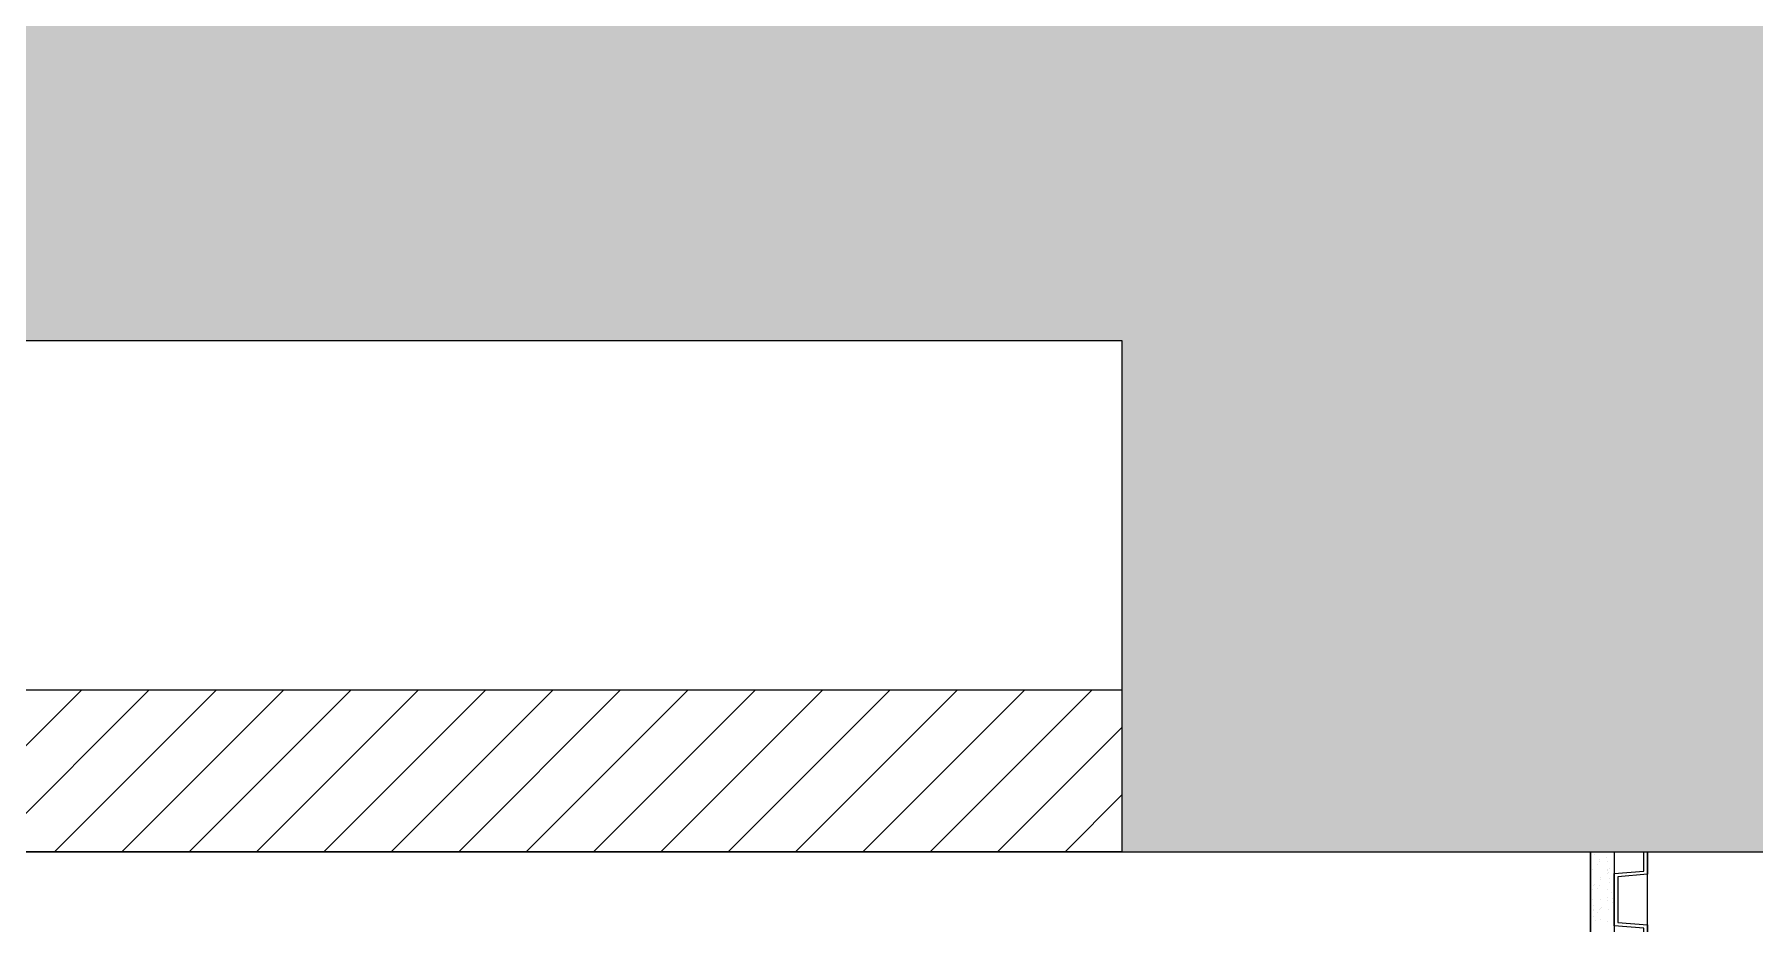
# Model space of a CAD drawing. Header units: inches. Extents: x 891 to 14187, y -1169 to 3232.
# Drawn here: x 8978.04 to 9023.18, y 2737.82 to 2761.13 of the extents above; entities that cross this region are included whole.
import ezdxf

# ---------------------------------------------------------------- set-up
doc = ezdxf.new("R2010")
doc.units = ezdxf.units.IN
doc.header["$MEASUREMENT"] = 0
for name, color, linetype, lineweight in [('A-Hatch', 7, 'Continuous', 9), ('A-HATCH-1HR', 7, 'Continuous', 9), ('A-WALL-INT NEW', 7, 'Continuous', 9), ('A-WALL-PRHT', 7, 'Continuous', 9), ('E1', 7, 'Continuous', 9), ('E2', 7, 'Continuous', 9), ('EX-EXT-CORE', 7, 'Continuous', 9), ('EX-Windows', 7, 'Continuous', 9)]:
    doc.layers.add(name, color=color, linetype=linetype, lineweight=lineweight)

msp = doc.modelspace()

# ---------------------------------------------------------------- hatches: boundary and pattern name
at = {"layer": 'A-Hatch'}
msp.add_hatch(color=9, dxfattribs=at).paths.add_polyline_path([(8702.023, 2710.168), (8723.047, 2710.168), (8723.047, 2753.107), (9006.582, 2753.107), (9006.582, 2739.698), (9039.994, 2739.698), (9039.994, 2811.37), (9018.374, 2811.37), (9018.374, 2773.107), (8753.913, 2773.107), (8753.913, 2775.157), (8687.523, 2775.157), (8687.523, 2753.107), (8702.023, 2753.107), (8702.023, 2716.168)])

# ---------------------------------------------------------------- linework, layer by layer
at = {"layer": 'A-HATCH-1HR', "color": 8}
for p, q in [((8975.036, 2739.698), (8979.286, 2743.948)), ((8976.803, 2739.698), (8981.053, 2743.948)), ((8978.571, 2739.698), (8982.821, 2743.948)), ((8980.339, 2739.698), (8984.589, 2743.948)), ((8982.107, 2739.698), (8986.357, 2743.948)), ((8983.874, 2739.698), (8988.124, 2743.948)), ((8985.642, 2739.698), (8989.892, 2743.948)), ((8987.41, 2739.698), (8991.66, 2743.948)), ((8989.178, 2739.698), (8993.428, 2743.948)), ((8990.945, 2739.698), (8995.195, 2743.948)), ((8992.713, 2739.698), (8996.963, 2743.948)), ((8994.481, 2739.698), (8998.731, 2743.948)), ((8996.249, 2739.698), (9000.499, 2743.948)), ((8998.017, 2739.698), (9002.267, 2743.948)), ((8999.784, 2739.698), (9004.034, 2743.948)), ((9001.552, 2739.698), (9005.802, 2743.948)), ((9003.32, 2739.698), (9006.582, 2742.96)), ((9005.088, 2739.698), (9006.582, 2741.193))]:
    msp.add_line(p, q, dxfattribs=at)
at = {"layer": 'A-WALL-INT NEW', "color": 8}
for p, q in [((8963.124, 2743.948), (9006.582, 2743.948)), ((8958.874, 2739.698), (9006.582, 2739.698)), ((9006.582, 2739.698), (8958.874, 2739.698))]:
    msp.add_line(p, q, dxfattribs=at)
at = {"layer": 'A-WALL-PRHT', "color": 8}
for p, q in [((9018.874, 2739.698), (9018.874, 2659.388)), ((9019.499, 2739.698), (9019.499, 2659.388))]:
    msp.add_line(p, q, dxfattribs=at)
at = {"layer": 'E1', "color": 8}
for p, q in [((9018.973, 2739.626), (9018.973, 2739.626)), ((9018.973, 2739.626), (9018.973, 2739.626)), ((9019.116, 2739.445), (9019.116, 2739.445)), ((9019.122, 2739.506), (9019.122, 2739.506)), ((9019.122, 2739.506), (9019.122, 2739.506)), ((9019.303, 2739.546), (9019.303, 2739.546)), ((9019.303, 2739.546), (9019.303, 2739.546)), ((9018.935, 2739.236), (9018.935, 2739.236)), ((9018.935, 2739.236), (9018.935, 2739.236)), ((9019.063, 2739.361), (9019.063, 2739.361)), ((9019.063, 2739.361), (9019.063, 2739.361)), ((9019.148, 2739.025), (9019.148, 2739.025)), ((9019.148, 2739.025), (9019.148, 2739.025)), ((9019.311, 2739.126), (9019.311, 2739.126)), ((9019.311, 2739.126), (9019.311, 2739.126)), ((9019.317, 2739.442), (9019.317, 2739.442)), ((9019.317, 2739.442), (9019.317, 2739.442)), ((9019.32, 2739.248), (9019.32, 2739.248)), ((9019.32, 2739.248), (9019.32, 2739.248)), ((9019.331, 2739.224), (9019.331, 2739.224)), ((9019.331, 2739.224), (9019.331, 2739.224)), ((9019.353, 2739.17), (9019.353, 2739.17)), ((9019.365, 2739.261), (9019.365, 2739.261)), ((9019.374, 2739.007), (9019.374, 2739.007)), ((9019.374, 2739.007), (9019.374, 2739.007)), ((9018.881, 2738.823), (9018.881, 2738.823)), ((9018.881, 2738.823), (9018.881, 2738.823)), ((9018.894, 2738.719), (9018.894, 2738.719)), ((9018.894, 2738.719), (9018.894, 2738.719)), ((9018.941, 2738.712), (9018.941, 2738.712)), ((9018.941, 2738.712), (9018.941, 2738.712)), ((9018.955, 2738.814), (9018.955, 2738.814)), ((9018.955, 2738.814), (9018.955, 2738.814)), ((9018.989, 2738.851), (9018.989, 2738.851)), ((9019.064, 2738.738), (9019.064, 2738.738)), ((9019.064, 2738.738), (9019.064, 2738.738)), ((9019.118, 2738.822), (9019.118, 2738.822)), ((9019.142, 2738.966), (9019.142, 2738.966)), ((9019.327, 2738.725), (9019.327, 2738.725)), ((9019.327, 2738.725), (9019.327, 2738.725)), ((9019.388, 2738.903), (9019.388, 2738.903)), ((9019.388, 2738.903), (9019.388, 2738.903)), ((9019.424, 2738.632), (9019.424, 2738.632)), ((9018.93, 2738.447), (9018.93, 2738.447)), ((9018.951, 2738.285), (9018.951, 2738.285)), ((9018.951, 2738.285), (9018.951, 2738.285)), ((9018.961, 2738.172), (9018.961, 2738.172)), ((9018.965, 2738.181), (9018.965, 2738.181)), ((9018.965, 2738.181), (9018.965, 2738.181)), ((9019.065, 2738.115), (9019.065, 2738.115)), ((9019.065, 2738.115), (9019.065, 2738.115)), ((9019.119, 2738.2), (9019.119, 2738.2)), ((9019.131, 2738.213), (9019.131, 2738.213)), ((9019.131, 2738.213), (9019.131, 2738.213)), ((9019.139, 2738.454), (9019.139, 2738.454)), ((9019.139, 2738.454), (9019.139, 2738.454)), ((9019.165, 2738.25), (9019.165, 2738.25)), ((9019.312, 2738.503), (9019.312, 2738.503)), ((9019.312, 2738.503), (9019.312, 2738.503)), ((9019.324, 2738.424), (9019.324, 2738.424)), ((9019.324, 2738.424), (9019.324, 2738.424)), ((9019.346, 2738.185), (9019.346, 2738.185)), ((9019.445, 2738.469), (9019.445, 2738.469)), ((9019.445, 2738.469), (9019.445, 2738.469)), ((9019.459, 2738.365), (9019.459, 2738.365)), ((9019.459, 2738.365), (9019.459, 2738.365)), ((9019.495, 2738.093), (9019.495, 2738.093)), ((9018.948, 2738.014), (9018.948, 2738.014)), ((9018.948, 2738.014), (9018.948, 2738.014)), ((9019.001, 2737.909), (9019.001, 2737.909)), ((9019.146, 2737.931), (9019.146, 2737.931)), ((9019.146, 2737.931), (9019.146, 2737.931)), ((9019.313, 2737.88), (9019.313, 2737.88)), ((9019.313, 2737.88), (9019.313, 2737.88))]:
    msp.add_line(p, q, dxfattribs=at)
at = {"layer": 'E1', "color": 8, "flags": 128}
msp.add_lwpolyline([(9019.593, 2737.847), (9020.374, 2737.785), (9020.374, 2737.198), (9020.28, 2737.198), (9020.28, 2737.698), (9019.499, 2737.761), (9019.499, 2739.136), (9020.28, 2739.198), (9020.28, 2739.698), (9020.374, 2739.698), (9020.374, 2739.112), (9019.593, 2739.049)], close=True, dxfattribs=at)
at = {"layer": 'E2', "color": 8}
for p, q in [((9018.874, 2659.388), (9018.874, 2739.698)), ((9018.874, 2739.698), (9018.874, 2659.388)), ((9019.499, 2739.698), (9019.499, 2659.388))]:
    msp.add_line(p, q, dxfattribs=at)
at = {"layer": 'EX-EXT-CORE', "color": 8, "flags": 128}
msp.add_lwpolyline([(9039.994, 2811.37), (9018.374, 2811.37), (9018.374, 2773.107), (8753.913, 2773.107), (8753.913, 2775.157), (8695.76, 2775.157), (8687.523, 2775.157), (8687.523, 2753.107), (8702.023, 2753.107), (8702.023, 2710.168), (8723.047, 2710.168), (8723.047, 2753.107), (9006.582, 2753.107), (9006.582, 2739.698), (9039.994, 2739.698), (9039.994, 2811.37), (9039.994, 2739.698)], dxfattribs=at)
at = {"layer": 'EX-Windows', "color": 8}
msp.add_line((9020.374, 2679.698), (9020.374, 2739.698), dxfattribs=at)

doc.saveas('drawing.dxf')
